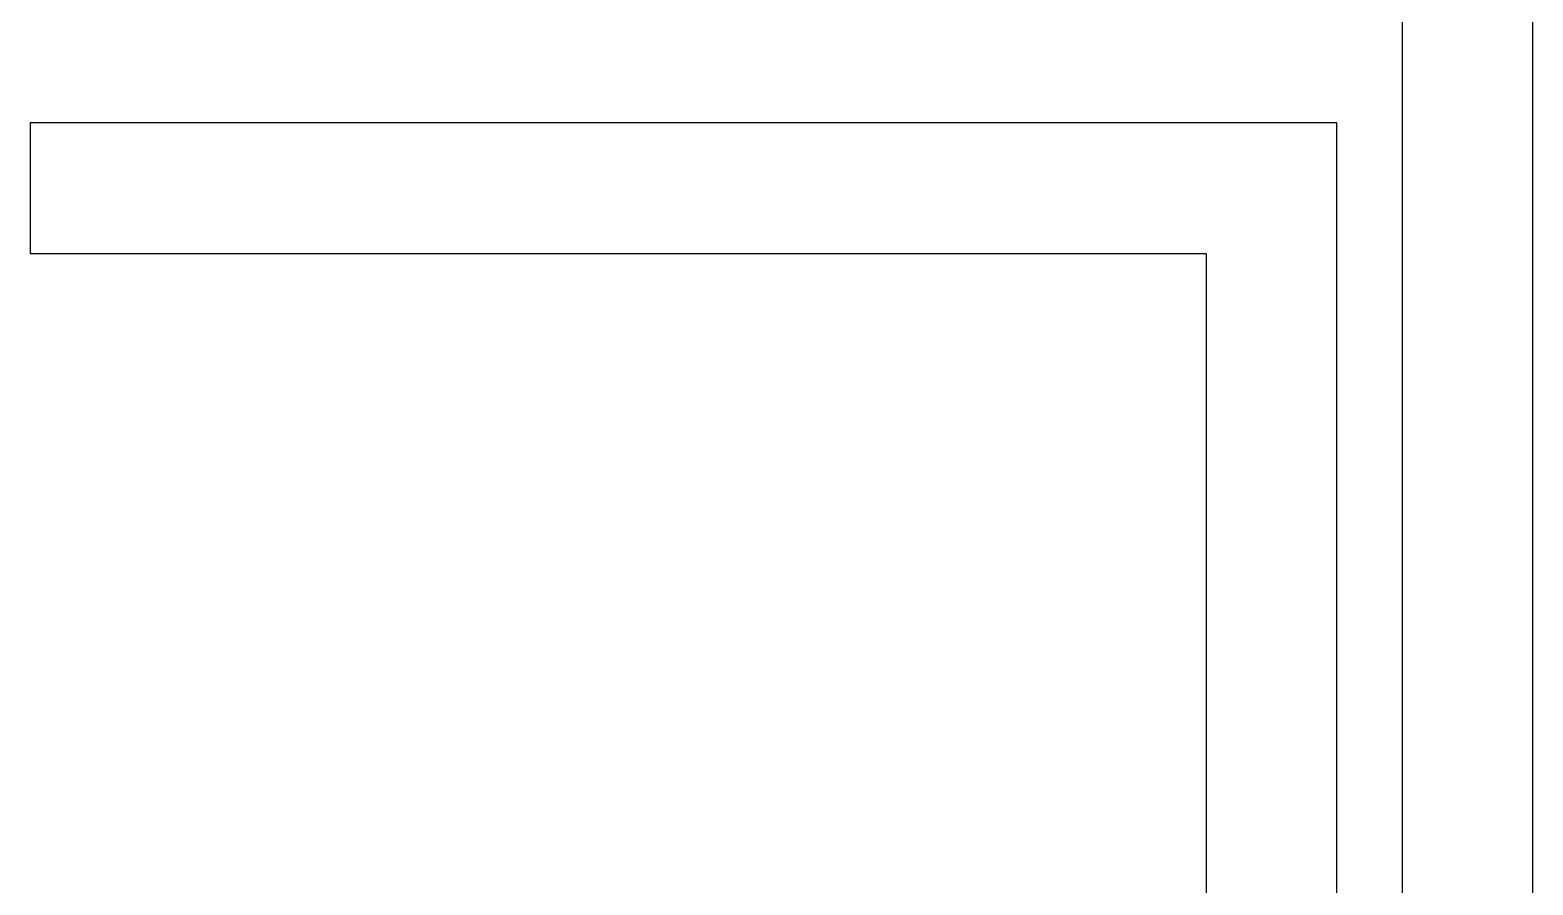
# Model space of a CAD drawing. Extents: x -38350 to 38650, y -35000 to 36000.
# Drawn here: x -11998 to -498, y 4670 to 11211 of the extents above; entities that cross this region are included whole.
import ezdxf

# ---------------------------------------------------------------- set-up
doc = ezdxf.new("R2010")
doc.units = 0
doc.header["$MEASUREMENT"] = 0
doc.layers.add('Layer1', color=10, linetype='Continuous')

msp = doc.modelspace()

# ---------------------------------------------------------------- linework, layer by layer
for p, q in [((-498, 3500), (-498, 16502)), ((-1498, 15502), (-1498, 3500)), ((-1999, 10501), (-11998, 10501)), ((-11998, 10501), (-11998, 9501)), ((-1999, 3500), (-1999, 10501)), ((-11998, 9501), (-2999, 9501)), ((-2999, 9501), (-2999, 3500))]:
    msp.add_line(p, q)
at = {"layer": 'Layer1'}
for p, q in [((-498, 3500), (-498, 16502)), ((-1498, 15502), (-1498, 3500)), ((-1999, 10501), (-11998, 10501)), ((-11998, 10501), (-11998, 9501)), ((-1999, 3500), (-1999, 10501)), ((-11998, 9501), (-2999, 9501)), ((-2999, 9501), (-2999, 3500))]:
    msp.add_line(p, q, dxfattribs=at)

doc.saveas('drawing.dxf')
